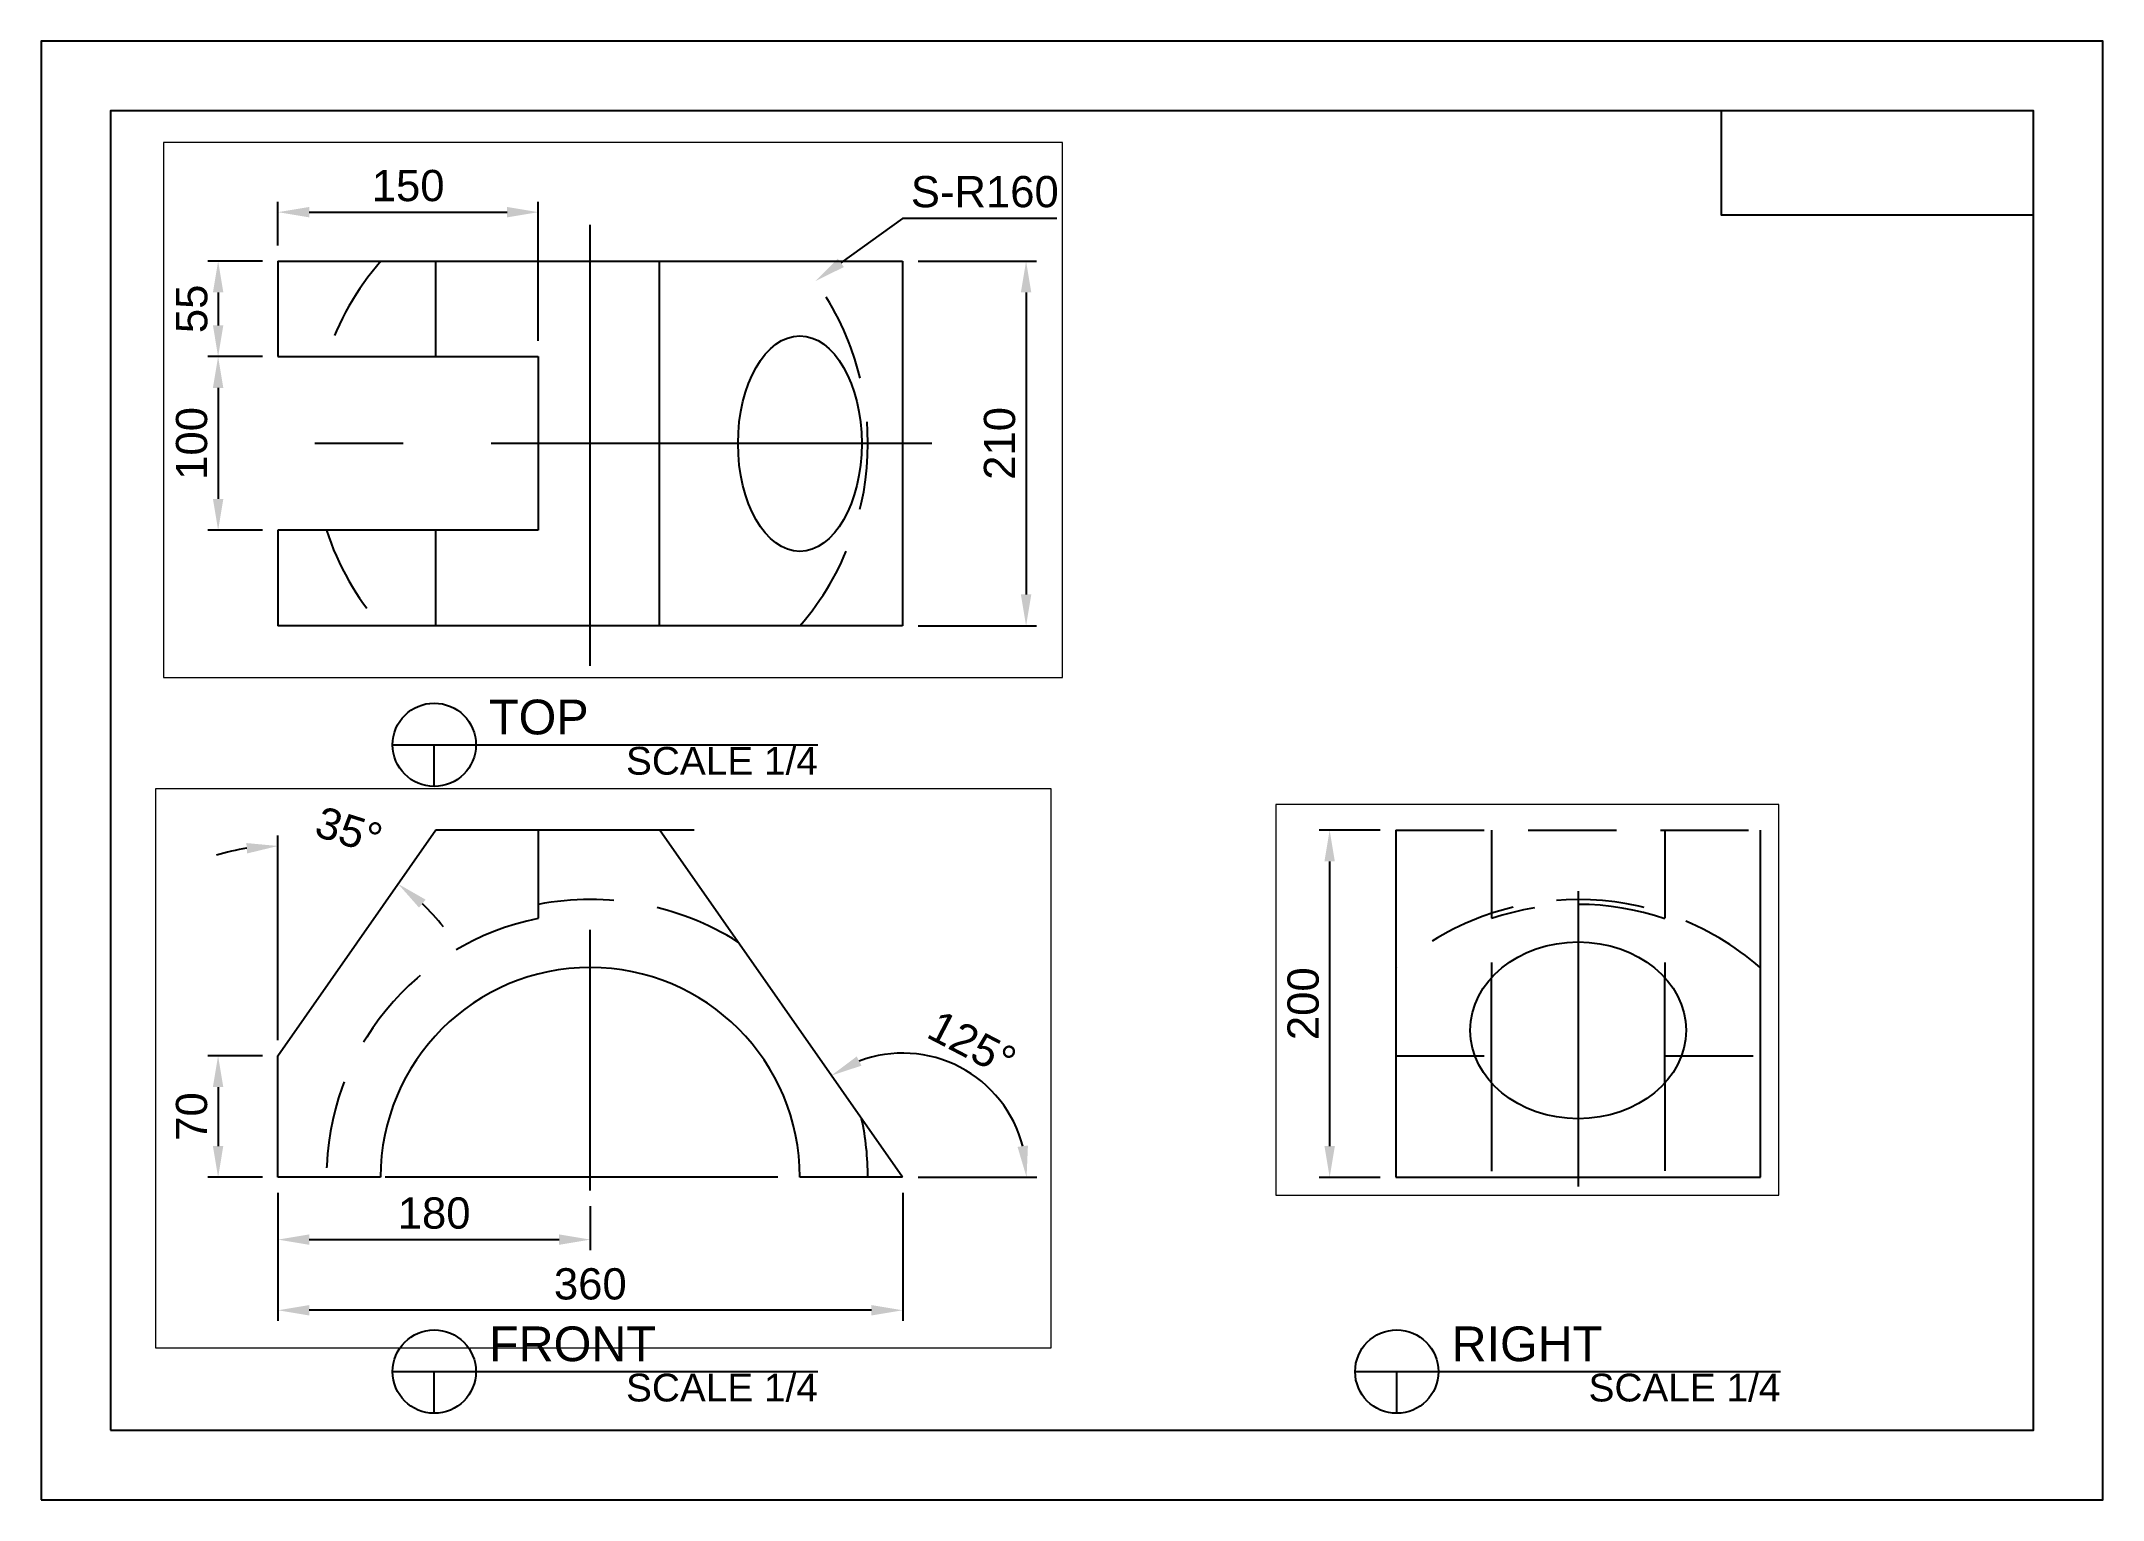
# Paper-space layout 'Layout1' of a CAD drawing. Header units: millimetres. Extents: x 0 to 297, y 0 to 210.
# The model-space entities are those that its viewports show. They can reach past a viewport. Long polylines and large blocks are cut down to what shows.
import ezdxf

# ---------------------------------------------------------------- set-up
doc = ezdxf.new("R2010")
doc.units = ezdxf.units.MM
doc.header["$LTSCALE"] = 0.5
doc.linetypes.add('CENTER', pattern=[50.8, 31.75, -6.35, 6.35, -6.35])
doc.linetypes.add('HIDDEN', pattern=[9.525, 6.35, -3.175])
for name, color, linetype in [('center', 3, 'CENTER'), ('dim', 1, 'Continuous'), ('hidden', 2, 'HIDDEN'), ('model', 7, 'Continuous'), ('mview', 4, 'Continuous')]:
    doc.layers.add(name, color=color, linetype=linetype)
doc.styles.get("Standard").update_dxf_attribs({"font": 'arial.ttf'})
doc.dimstyles.new('ISO-25', dxfattribs={"dimscale": 3, "dimtxt": 6, "dimasz": 6, "dimexe": 2, "dimexo": 3, "dimgap": 2, "dimtad": 1, "dimtoh": 1, "dimtxsty": 'Standard', "dimcen": 0, "dimadec": 0, "dimazin": 0, "dimtfac": 1, "dimtofl": 0, "dimtmove": 0, "dimatfit": 3, "dimfxl": 1, "dimarcsym": 0})

# ---------------------------------------------------------------- blocks, each defined once
blk = doc.blocks.new('*D1')
at = {"layer": 'Defpoints', "color": 0, "transparency": 16777216}
for p in [(291, 815), (141, 786.8), (291, 731.8)]:
    blk.add_point(p, dxfattribs=at)
at = {"layer": 'dim', "color": 0, "lineweight": -2, "transparency": 16777216}
for p, q in [((141, 795.8), (141, 821)), ((291, 740.8), (291, 821)), ((159, 815), (273, 815))]:
    blk.add_line(p, q, dxfattribs=at)
at = {"layer": 'dim', "color": 0, "transparency": 16777216}
for points in [[(159, 818), (159, 812), (141, 815)], [(273, 818), (273, 812), (291, 815)]]:
    blk.add_solid(points, dxfattribs=at)
at = {"layer": 'dim', "color": 0, "transparency": 16777216, "insert": (216, 830.2), "char_height": 18, "attachment_point": 5}
blk.add_mtext('150', dxfattribs=at)
blk = doc.blocks.new('*D2')
at = {"layer": 'Defpoints', "color": 0, "transparency": 16777216}
for p in [(141, 786.8), (106.5, 731.8), (141, 731.8)]:
    blk.add_point(p, dxfattribs=at)
at = {"layer": 'dim', "color": 0, "lineweight": -2, "transparency": 16777216}
for p, q in [((132, 786.8), (100.5, 786.8)), ((106.5, 768.8), (106.5, 749.8)), ((132, 731.8), (100.5, 731.8))]:
    blk.add_line(p, q, dxfattribs=at)
at = {"layer": 'dim', "color": 0, "transparency": 16777216}
for points in [[(103.5, 768.8), (109.5, 768.8), (106.5, 786.8)], [(103.5, 749.8), (109.5, 749.8), (106.5, 731.8)]]:
    blk.add_solid(points, dxfattribs=at)
at = {"layer": 'dim', "color": 0, "transparency": 16777216, "insert": (91.4, 759.3), "char_height": 18, "attachment_point": 5, "rotation": 90}
blk.add_mtext('55', dxfattribs=at)
blk = doc.blocks.new('*D3')
at = {"layer": 'Defpoints', "color": 0, "transparency": 16777216}
for p in [(141, 731.8), (106.5, 631.8), (141, 631.8)]:
    blk.add_point(p, dxfattribs=at)
at = {"layer": 'dim', "color": 0, "lineweight": -2, "transparency": 16777216}
for p, q in [((132, 731.8), (100.5, 731.8)), ((106.5, 713.8), (106.5, 649.8)), ((132, 631.8), (100.5, 631.8))]:
    blk.add_line(p, q, dxfattribs=at)
at = {"layer": 'dim', "color": 0, "transparency": 16777216}
for points in [[(103.5, 713.8), (109.5, 713.8), (106.5, 731.8)], [(103.5, 649.8), (109.5, 649.8), (106.5, 631.8)]]:
    blk.add_solid(points, dxfattribs=at)
at = {"layer": 'dim', "color": 0, "transparency": 16777216, "insert": (91.3, 681.8), "char_height": 18, "attachment_point": 5, "rotation": 90}
blk.add_mtext('100', dxfattribs=at)
blk = doc.blocks.new('*D4')
at = {"layer": 'Defpoints', "color": 0, "transparency": 16777216}
for p in [(501, 786.8), (501, 576.8), (572.1, 576.8)]:
    blk.add_point(p, dxfattribs=at)
at = {"layer": 'dim', "color": 0, "lineweight": -2, "transparency": 16777216}
for p, q in [((510, 786.8), (578.1, 786.8)), ((572.1, 768.8), (572.1, 594.8)), ((510, 576.8), (578.1, 576.8))]:
    blk.add_line(p, q, dxfattribs=at)
at = {"layer": 'dim', "color": 0, "transparency": 16777216}
for points in [[(569.1, 768.8), (575.1, 768.8), (572.1, 786.8)], [(569.1, 594.8), (575.1, 594.8), (572.1, 576.8)]]:
    blk.add_solid(points, dxfattribs=at)
at = {"layer": 'dim', "color": 0, "transparency": 16777216, "insert": (556.9, 681.8), "char_height": 18, "attachment_point": 5, "rotation": 90}
blk.add_mtext('210', dxfattribs=at)
blk = doc.blocks.new('*D5')
at = {"layer": 'Defpoints', "color": 0, "transparency": 16777216}
for p in [(141, 178.2), (106.5, 108.2), (141, 108.2)]:
    blk.add_point(p, dxfattribs=at)
at = {"layer": 'dim', "color": 0, "lineweight": -2, "transparency": 16777216}
for p, q in [((132, 178.2), (100.5, 178.2)), ((106.5, 160.2), (106.5, 126.2)), ((132, 108.2), (100.5, 108.2))]:
    blk.add_line(p, q, dxfattribs=at)
at = {"layer": 'dim', "color": 0, "transparency": 16777216}
for points in [[(103.5, 160.2), (109.5, 160.2), (106.5, 178.2)], [(103.5, 126.2), (109.5, 126.2), (106.5, 108.2)]]:
    blk.add_solid(points, dxfattribs=at)
at = {"layer": 'dim', "color": 0, "transparency": 16777216, "insert": (91.3, 143.2), "char_height": 18, "attachment_point": 5, "rotation": 90}
blk.add_mtext('70', dxfattribs=at)
blk = doc.blocks.new('*D7')
at = {"layer": 'Defpoints', "color": 0, "transparency": 16777216}
for p in [(141, 108.2), (321, 100.6), (321, 72.3)]:
    blk.add_point(p, dxfattribs=at)
at = {"layer": 'dim', "color": 0, "lineweight": -2, "transparency": 16777216}
for p, q in [((141, 99.2), (141, 66.3)), ((321, 91.6), (321, 66.3)), ((159, 72.3), (303, 72.3))]:
    blk.add_line(p, q, dxfattribs=at)
at = {"layer": 'dim', "color": 0, "transparency": 16777216}
for points in [[(159, 75.3), (159, 69.3), (141, 72.3)], [(303, 75.3), (303, 69.3), (321, 72.3)]]:
    blk.add_solid(points, dxfattribs=at)
at = {"layer": 'dim', "color": 0, "transparency": 16777216, "insert": (231, 87.5), "char_height": 18, "attachment_point": 5}
blk.add_mtext('180', dxfattribs=at)
blk = doc.blocks.new('*D8')
at = {"layer": 'Defpoints', "color": 0, "transparency": 16777216}
for p in [(141, 108.2), (501, 108.2), (141, 31.6)]:
    blk.add_point(p, dxfattribs=at)
at = {"layer": 'dim', "color": 0, "lineweight": -2, "transparency": 16777216}
for p, q in [((141, 99.2), (141, 25.6)), ((501, 99.2), (501, 25.6)), ((483, 31.6), (159, 31.6))]:
    blk.add_line(p, q, dxfattribs=at)
at = {"layer": 'dim', "color": 0, "transparency": 16777216}
for points in [[(159, 34.6), (159, 28.6), (141, 31.6)], [(483, 34.6), (483, 28.6), (501, 31.6)]]:
    blk.add_solid(points, dxfattribs=at)
at = {"layer": 'dim', "color": 0, "transparency": 16777216, "insert": (321, 46.7), "char_height": 18, "attachment_point": 5}
blk.add_mtext('360', dxfattribs=at)
blk = doc.blocks.new('*D9')
at = {"layer": 'Defpoints', "color": 0, "transparency": 16777216}
for p in [(818.1, 308.2), (779.9, 108.2), (818.1, 108.2)]:
    blk.add_point(p, dxfattribs=at)
at = {"layer": 'dim', "color": 0, "lineweight": -2, "transparency": 16777216}
for p, q in [((809.1, 308.2), (773.9, 308.2)), ((779.9, 290.2), (779.9, 126.2)), ((809.1, 108.2), (773.9, 108.2))]:
    blk.add_line(p, q, dxfattribs=at)
at = {"layer": 'dim', "color": 0, "transparency": 16777216}
for points in [[(776.9, 290.2), (782.9, 290.2), (779.9, 308.2)], [(776.9, 126.2), (782.9, 126.2), (779.9, 108.2)]]:
    blk.add_solid(points, dxfattribs=at)
at = {"layer": 'dim', "color": 0, "transparency": 16777216, "insert": (764.7, 208.2), "char_height": 18, "attachment_point": 5, "rotation": 90}
blk.add_mtext('200', dxfattribs=at)
blk = doc.blocks.new('*D10')
at = {"layer": 'Defpoints', "color": 0, "transparency": 16777216}
for p in [(232, 308.2), (188.8, 289.2), (141, 178.2), (141, 178.2), (141, 108.2)]:
    blk.add_point(p, dxfattribs=at)
at = {"layer": 'dim', "color": 0, "lineweight": -2, "transparency": 16777216}
blk.add_line((141, 187.2), (141, 305), dxfattribs=at)
for start, end in [(98.5441, 107.0881), (37.9119, 46.4559)]:
    blk.add_arc((141, 178.2), 120.8, start, end, dxfattribs=at)
at = {"layer": 'dim', "color": 0, "transparency": 16777216}
for points in [[(122.8, 300.7), (123.2, 294.7), (141, 299)], [(222.3, 263.5), (226.1, 268.1), (210.2, 277.2)]]:
    blk.add_solid(points, dxfattribs=at)
at = {"layer": 'dim', "color": 0, "transparency": 16777216, "insert": (181.9, 307.9), "char_height": 18, "attachment_point": 5, "rotation": 342.5}
blk.add_mtext('35°', dxfattribs=at)
blk = doc.blocks.new('*D11')
at = {"layer": 'Defpoints', "color": 0, "transparency": 16777216}
for p in [(360.9, 308.2), (554.4, 155.8), (441.8, 108.2), (501, 108.2), (501, 108.2)]:
    blk.add_point(p, dxfattribs=at)
at = {"layer": 'dim', "color": 0, "lineweight": -2, "transparency": 16777216}
blk.add_line((510, 108.2), (578.4, 108.2), dxfattribs=at)
blk.add_arc((501, 108.2), 71.5, 14.464, 110.536, dxfattribs=at)
at = {"layer": 'dim', "color": 0, "transparency": 16777216}
for points in [[(477.3, 172.5), (474.5, 177.8), (459.9, 166.8)], [(573.2, 126.5), (567.2, 125.7), (572.4, 108.2)]]:
    blk.add_solid(points, dxfattribs=at)
at = {"layer": 'dim', "color": 0, "transparency": 16777216, "insert": (541, 185.1), "char_height": 18, "attachment_point": 5, "rotation": 332.5}
blk.add_mtext('125°', dxfattribs=at)
blk = doc.blocks.new('*D12')
at = {"layer": 'Defpoints', "color": 0, "transparency": 16777216}
for p in [(450.7, 775.3), (321, 681.7)]:
    blk.add_point(p, dxfattribs=at)
at = {"layer": 'dim', "color": 0, "lineweight": -2, "transparency": 16777216}
for p, q in [((500.9, 811.4), (465.3, 785.8)), ((589.8, 811.4), (500.9, 811.4))]:
    blk.add_line(p, q, dxfattribs=at)
at = {"layer": 'dim', "color": 0, "transparency": 16777216}
blk.add_solid([(463.6, 788.2), (467.1, 783.4), (450.7, 775.3)], dxfattribs=at)
at = {"layer": 'dim', "color": 0, "transparency": 16777216, "insert": (548.3, 826.7), "char_height": 18, "attachment_point": 5}
blk.add_mtext('S-R160', dxfattribs=at)

msp = doc.modelspace()

# ---------------------------------------------------------------- linework, layer by layer
at = {"layer": 'center'}
for p, q in [((320.951, 553.658), (320.951, 809.755)), ((517.871, 681.707), (124.03, 681.707)), ((923.103, 273.008), (923.132, 102.854)), ((320.951, 100.559), (320.951, 250.701)), ((429.135, 108.223), (202.766, 108.223))]:
    msp.add_line(p, q, dxfattribs=at)
at = {"layer": 'hidden'}
for p, q in [((290.951, 308.223), (290.951, 257.254)), ((818.132, 308.223), (1028.132, 308.223)), ((873.132, 308.223), (873.132, 223.132)), ((973.132, 308.223), (973.132, 223.103)), ((818.132, 178.223), (873.132, 178.223)), ((973.132, 178.223), (1028.132, 178.223)), ((873.132, 162.623), (873.132, 108.223)), ((973.132, 162.664), (973.132, 108.223))]:
    msp.add_line(p, q, dxfattribs=at)
for centre, radius, start, end in [((320.951, 681.707), 160, 138.937185, 161.751675), ((320.951, 681.707), 160, 319.03378, 41.062815), ((320.951, 681.707), 160, 198.171597, 220.96622), ((320.951, 108.223), 160, 57.846839, 100.806923), ((923.132, 108.223), 160, 48.9855, 131.0145), ((320.951, 108.223), 152.02, 101.381574, 180), ((320.951, 108.223), 160, 0, 12.153161)]:
    msp.add_arc(centre, radius, start, end, dxfattribs=at)
msp.add_ellipse((923.031, 108.223), major_axis=(0, 157.162), ratio=1, start_param=5.9587328, end_param=6.60627179, dxfattribs=at)
at = {"layer": 'model'}
for p, q in [((140.951, 786.809), (500.951, 786.809)), ((140.951, 786.809), (140.951, 731.809)), ((231.978, 731.809), (231.978, 786.809)), ((360.909, 576.809), (360.909, 786.809)), ((500.951, 786.809), (500.951, 576.809)), ((140.951, 731.809), (290.951, 731.809)), ((290.951, 731.809), (290.951, 631.809)), ((290.951, 631.809), (140.951, 631.809)), ((140.951, 631.809), (140.951, 576.809)), ((231.978, 576.809), (231.978, 631.809)), ((500.951, 576.809), (140.951, 576.809)), ((140.951, 178.223), (231.978, 308.223)), ((231.978, 308.223), (380.909, 308.223)), ((500.951, 108.223), (360.909, 308.223)), ((818.132, 308.223), (818.132, 108.223)), ((1028.132, 108.223), (1028.132, 308.223)), ((873.132, 162.623), (873.132, 223.132)), ((973.132, 162.664), (973.132, 223.103)), ((140.951, 108.223), (140.951, 178.223)), ((200.135, 108.223), (140.951, 108.223)), ((500.951, 108.223), (441.766, 108.223)), ((818.132, 108.223), (1028.132, 108.223))]:
    msp.add_line(p, q, dxfattribs=at)
msp.add_arc((320.951, 108.223), 120.815, 0, 180, dxfattribs=at)
for centre, major_axis, ratio in [((441.732, 681.707), (0, -62.074), 0.57403096), ((923.117, 192.88), (62.16, 0.011), 0.81876852)]:
    msp.add_ellipse(centre, major_axis=major_axis, ratio=ratio, dxfattribs=at)

# ---------------------------------------------------------------- dimensions: what is measured, and where the dimension line sits
at = {"layer": 'dim'}
for base, p1, p2, picture, middle in [((290.951, 815.035), (140.951, 786.809), (290.951, 731.809), '*D1', (215.951, 830.225)), ((320.951, 72.277), (140.951, 108.223), (320.951, 100.559), '*D7', (230.951, 87.468)), ((140.951, 31.553), (500.951, 108.223), (140.951, 108.223), '*D8', (320.951, 46.749))]:
    dim = msp.add_linear_dim(base=base, p1=p1, p2=p2, dimstyle='ISO-25', dxfattribs=at)
    dim.commit()
    dim.dimension.update_dxf_attribs({"geometry": picture, "text_midpoint": middle})
dim = msp.add_radius_dim(center=(320.951, 681.707), mpoint=(450.742, 775.271), dimstyle='ISO-25', override={"dimpost": 'S-R<>'}, dxfattribs=at)
dim.commit()
dim.dimension.update_dxf_attribs({"geometry": '*D12', "text_midpoint": (548.332, 811.406), "dimtype": 164})
for base, p1, p2, picture, middle in [((106.511, 731.809), (140.951, 786.809), (140.951, 731.809), '*D2', (91.357, 759.309)), ((572.124, 576.809), (500.951, 786.809), (500.951, 576.809), '*D4', (556.933, 681.809)), ((106.511, 631.809), (140.951, 731.809), (140.951, 631.809), '*D3', (91.321, 681.809)), ((779.851, 108.223), (818.132, 308.223), (818.132, 108.223), '*D9', (764.661, 208.223)), ((106.511, 108.223), (140.951, 178.223), (140.951, 108.223), '*D5', (91.321, 143.223))]:
    dim = msp.add_linear_dim(base=base, p1=p1, p2=p2, angle=90, dimstyle='ISO-25', dxfattribs=at)
    dim.commit()
    dim.dimension.update_dxf_attribs({"geometry": picture, "text_midpoint": middle})
for base, line1, line2, picture, middle in [((188.804, 289.161), ((140.951, 178.223), (231.978, 308.223)), ((140.951, 108.223), (140.951, 178.223)), '*D10', (181.851, 307.943)), ((554.357, 155.752), ((500.951, 108.223), (441.766, 108.223)), ((500.951, 108.223), (360.909, 308.223)), '*D11', (540.976, 185.112))]:
    dim = msp.add_angular_dim_2l(base=base, line1=line1, line2=line2, dimstyle='ISO-25', dxfattribs=at)
    dim.commit()
    dim.dimension.update_dxf_attribs({"geometry": picture, "text_midpoint": middle})

psp = doc.layouts.get("Layout1")

# ---------------------------------------------------------------- linework, layer by layer
for p, q in [((50.62, 108.7), (111.88, 108.7)), ((56.62, 102.7), (56.62, 108.7)), ((50.62, 18.45), (111.88, 18.45)), ((56.62, 12.45), (56.62, 18.45)), ((189.29, 18.45), (250.55, 18.45)), ((195.29, 12.45), (195.29, 18.45))]:
    psp.add_line(p, q)
for points in [[(0, 0), (297, 0), (297, 210), (0, 210)], [(10, 10), (287, 10), (287, 200), (10, 200)], [(287, 200), (242, 200), (242, 185), (287, 185)]]:
    psp.add_lwpolyline(points, close=True)
for centre in [(56.62, 108.7), (56.62, 18.45), (195.29, 18.45)]:
    psp.add_circle(centre, 6)

# ---------------------------------------------------------------- texts
at = {"attachment_point": 1}
for s, width, insert, char_height in [('TOP', 24.569, (64.51, 115.2), 5), ('SCALE 1/4', 31.15, (84.25, 108.4), 4), ('FRONT', 24.569, (64.51, 24.95), 5), ('RIGHT', 24.569, (203.18, 24.95), 5), ('SCALE 1/4', 31.15, (84.25, 18.15), 4), ('SCALE 1/4', 31.15, (222.92, 18.15), 4)]:
    psp.add_mtext_dynamic_manual_height_columns(s, width=width, gutter_width=12.5, heights=[0], dxfattribs=dict(at, insert=insert, char_height=char_height))

# ---------------------------------------------------------------- viewports
at = {"layer": 'mview'}
psp.add_viewport(center=(82.38, 156.92), size=(129.51, 77.0169), view_center_point=(334.079, 701.11), view_height=308.06753, dxfattribs=at)
for center, size, view_center_point, view_height, status in [((80.97, 62.1), (129.02, 80.502), (328.46, 170.885), 322.00809, 3), ((214.09, 71.98), (72.45, 56.2678), (893.783, 210.44), 225.07139, 4)]:
    psp.add_viewport(center=center, size=size, view_center_point=view_center_point, view_height=view_height, status=status, dxfattribs=at)

doc.saveas('drawing.dxf')
